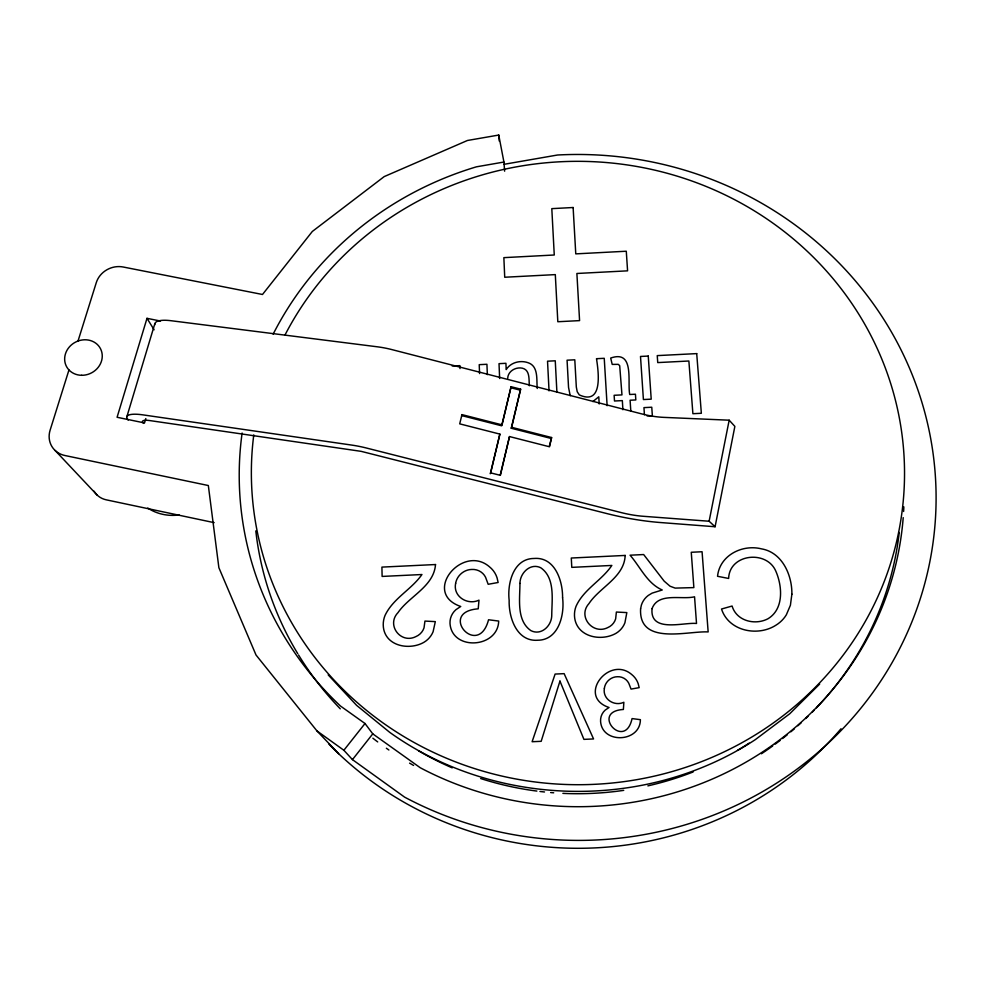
<?xml version="1.0" encoding="UTF-8"?>
<svg xmlns="http://www.w3.org/2000/svg" width="983" height="983" viewBox="0 0 983 983"><rect width="100%" height="100%" fill="white"/><g stroke="black" fill="none" stroke-linecap="round" stroke-linejoin="round"><path stroke-width="1.47" d="M143.641 423.39A12.963 3.219 16.2 0 1 149.625 420.552L361.191 451.357L606.695 513.531A96.383 27.082 12 0 0 660.49 522.538L715.083 526.741L734.866 426.401L729.177 420.196L663.857 417.37A37.022 12.263 11.7 0 1 642.489 414.101L390.902 349.346A40.917 13.098 14.8 0 0 377.423 346.815L170.944 320.704A28.728 8.614 16.9 0 0 154.749 324.832M715.083 526.741L709.124 521.236L729.177 420.196M507.707 378.308C507.953 371.132 515.731 366.794 522.292 368.17C530.206 370.001 528.78 379.536 529.346 385.766M549.3 446.343L551.61 437.533L511.664 427.322L511.234 428.244L551.107 438.443M551.61 437.533L549.509 446.774L509.501 436.563L500.31 474.691M511.234 428.244L520.634 389.157L511.086 386.712L501.994 424.337M509.501 436.563L500.384 475.342L490.689 472.884L490.296 473.732L499.88 434.105L459.712 423.857L461.961 414.617L502.055 424.865L511.086 386.712M511.664 427.322L520.634 389.157M490.689 472.884L499.88 434.105M145.816 418.561L144.526 422.936L117.088 417.271L146.995 318.332L160.512 321.036M126.844 416.767L154.835 323.69M68.957 369.977L50.108 430.198A22.769 20.704 -31.3 0 0 64.903 455.51L208.335 485.528L218.877 567.695L256.022 655.01L316.968 730.934L338.644 753.715M78.013 341.04L96.297 282.6A22.056 19.82 -24.4 0 1 123.182 267.007L262.498 294.482L312.324 231.46L384.206 176.596L467.441 140.483L498.75 135.052L503.923 162.035L504.635 171.189M461.961 414.617L461.617 415.576L501.637 425.799L502.055 424.865M504.132 164.296L557.558 155.007A357.935 342.956 1 0 1 927.129 574.207A357.935 342.956 1 0 1 404.615 797.139L352.455 759.626L372.766 733.859L365.012 723.513L340.499 706.04A338.902 323.554 0.6 0 1 242.113 433.024M352.455 759.626L343.866 750.262L365.012 723.513M819.675 684.07L789.754 713.756L755.227 739.695C646.372 811.233 495.592 808.247 389.723 732.347L356.596 705.352L328.199 674.891M592.872 401.58L598.77 396.8L599.2 403.976M503.923 162.035L476.411 166.827A338.902 323.554 0.6 0 0 273.127 334.195M452.205 366.032L459.909 365.639L460.007 368.576M647.133 415.993L652.356 415.723L651.766 407.232L643.951 407.626L644.43 414.703M709.124 521.236L643.128 516.272A37.649 10.322 12 0 1 621.465 512.647L365.43 447.769A41.581 11.01 14.5 0 0 351.754 445.09L142.879 414.863A29.183 7.237 16.2 0 0 128.208 420.048M214.159 522.649L106.262 499.831A20.889 19.205 -32.3 0 1 94.098 491.23M510.656 387.695L520.179 390.153M372.766 733.859L420.282 767.76A326.442 312.692 0.9 0 0 903.205 517.623M316.968 730.934L343.866 750.262M55.109 450.472L97.231 495.162M146.995 318.332L154.122 329.784M570.214 395.682L568.543 387.413L567.068 360.196L574.797 359.803L576.321 387.019L577.218 391.738L579.294 394.896C603.562 405.967 598.364 371.058 596.497 358.697L604.238 358.304L607.125 405.721M498.75 135.052L499.229 140.999M630.803 410.992L630.091 400.228L635.817 399.934L635.436 394.22L629.722 394.502C627.215 381.945 634.821 349.555 610.689 358.058L612.212 364.41L618.27 364.349L619.695 365.688L621.969 394.896L614.129 395.289L614.498 401.003L622.337 400.609L622.915 409.739M556.894 391.984L555.26 360.798L547.531 361.191L549.042 390.89M537.246 388.494C536.374 379.782 538.758 366.106 527.92 362.666C520.167 359.975 510.681 362.444 506.196 369.596L505.926 363.305L499.02 363.661L499.647 378.504M487.347 374.658L486.929 364.275L479.225 364.668L479.569 373.565M285.119 334.773A326.577 311.685 0.6 0 1 827.551 272.242A326.577 311.685 0.6 0 1 671.192 771.815A326.577 311.685 0.6 0 1 253.774 434.891M841.03 728.759A340.634 327.732 1.5 0 1 328.875 744.057M903.844 506.859A326.442 312.692 0.9 0 1 903.623 511.467M899.236 532.454A323.604 310.21 1 0 1 816.48 707.785M814.379 709.972A323.604 310.21 1 0 1 812.253 712.134M807.928 716.41A323.604 310.21 1 0 1 805.728 718.524M801.256 722.689A323.604 310.21 1 0 1 797.852 725.773M794.387 728.796A323.604 310.21 1 0 1 790.885 731.782M787.334 734.719A323.604 310.21 1 0 1 782.529 738.552M780.109 740.445A323.604 310.21 1 0 1 775.206 744.131M772.724 745.937A323.604 310.21 1 0 1 761.42 753.764M413.585 765.425A323.604 310.21 1 0 1 409.604 763.14M388.887 749.992A323.604 310.21 1 0 1 386.368 748.235M377.705 741.919A323.604 310.21 1 0 1 372.864 738.196M340.278 708.829A323.604 310.21 1 0 1 298.562 654.985M297.788 653.72A323.604 310.21 1 0 1 255.801 530.894M749.169 743.123A305.357 292.885 1 0 1 737.533 750.336M693.126 771.962A305.357 292.885 1 0 1 647.871 785.872M623.738 790.357A305.357 292.885 1 0 1 562.878 793.367M553.687 792.802A305.357 292.885 1 0 1 550.627 792.556M544.508 791.979A305.357 292.885 1 0 1 539.937 791.462M536.89 791.082A305.357 292.885 1 0 1 480.662 778.536M452.217 767.858A305.357 292.885 1 0 1 418.623 750.865M179.164 514.945A47.123 43.657 -29.8 0 1 147.769 508.039M625.176 555.432C624.303 577.34 599.777 587.134 588.94 603.623C577.365 616.366 592.761 635.129 607.715 627.621A14.204 13.873 10.9 0 0 615.653 618.86L616.378 612.04L626.835 612.593L624.918 622.767A21.7 21.208 11.4 0 1 616.23 633.187C602.456 641.285 579.7 637.844 575.166 620.543A24.735 24.182 10.4 0 1 576.001 606.413C583.533 589.358 601.707 580.56 611.831 565.446L571.787 567.363L571.283 558.025L625.176 555.432M562.583 597.775C564.746 614.694 558.725 640.08 537.787 640.24C516.677 641.85 508.629 617.471 509.157 600.306C507.179 583.546 513.286 558.602 533.953 558.467C554.904 556.648 562.817 580.793 562.583 597.775M640.597 608.809C638.594 645.843 687.707 630.742 708.153 631.934L702.071 551.746L691.258 552.274L693.863 587.601L675.161 588.104L670.05 586.212L664.164 581.137L643.656 554.547L630.078 555.198C640.338 566.945 647.146 583.435 662.235 589.984L652.134 593.118L648.288 595.428A20.397 19.795 18.9 0 0 641.42 604.987L640.597 608.809M604.373 688.321C602.382 699.097 614.4 706.777 623.861 702.267L623.382 709.48C589.702 711.495 624.893 751.516 632.057 718.585L640.388 719.667C640.314 742.46 602.186 744.291 600.576 721.436A14.266 14.069 36.3 0 1 605.159 710.131L609.03 707.502C576.542 696.591 609.005 655.034 631.725 674.522A19.783 19.463 27.3 0 1 638.213 683.738L639.183 687.645L631.049 689.095L628.776 683.246A11.907 11.71 26.8 0 0 617.201 676.734C610.848 676.857 605.135 682.005 604.373 688.321M435.518 564.537C433.872 586.544 409.26 596.14 397.98 612.655C386.036 625.004 400.732 644.258 415.858 636.615A14.18 13.787 -27.6 0 0 424.017 627.879L424.951 621.072L435.322 621.625L433.085 631.774A21.663 21.073 -27.3 0 1 424.128 642.182C410.575 650.193 387.732 646.974 383.763 629.55A24.698 24.01 -27.9 0 1 385.041 615.432C393.077 598.389 411.398 589.616 421.94 574.527L382.117 576.431L381.92 567.105L435.518 564.537M455.633 583.411C452.844 596.534 467.65 605.614 479.004 600.146L478.217 608.833C437.103 611.868 478.229 659.347 488.539 619.769L498.688 621.059C498.012 648.288 451.775 651.201 449.993 623.296A17.387 17.006 -19 0 1 455.94 609.669L460.732 606.486C421.363 592.921 462.538 543.525 489.411 566.761A24.096 23.457 -14.6 0 1 497.066 577.807L498.135 582.501L488.17 584.283L485.565 577.254A14.499 14.106 -14.7 0 0 471.643 569.452C463.89 569.636 456.812 575.731 455.633 583.411M791.88 594.162L790.406 605.258L786.351 614.805A33.606 32.144 24.9 0 1 775.87 625.237C757.61 636.923 728.624 631.147 721.522 609.018L732.089 606.032C736.537 621.084 755.055 625.557 767.969 618.762C784.102 609.03 782.394 586.101 775.747 570.988C766.519 549.73 729.374 553.81 728.636 578.459L717.541 576.296C719.667 555.346 742.288 544.041 761.469 548.858C782.185 552.348 792.187 575.092 791.88 594.162M519.946 583.423C519.946 598.905 516.235 620.519 530.943 630.656C541.436 635.964 551.918 625.532 551.758 614.989C551.856 599.507 555.407 577.893 540.748 567.756C530.402 562.595 519.921 573.114 519.946 583.423M652.048 608.637C649.702 633.335 683.615 622.092 696.517 623.48L694.551 596.792C681.723 599.986 658.192 592.012 652.048 608.637M559.954 681.084L541.178 741.317L532.11 741.723L555.112 674.068L564.131 673.65L593.56 738.946L583.927 739.376L559.954 681.084M573.126 207.511L551.807 208.642L554.265 255.002L503.861 257.644L504.721 277.243L555.309 274.613L557.816 321.736L579.577 320.618L576.886 273.483L627.584 270.841L626.282 251.23L575.768 253.872L573.126 207.511M648.252 356.067L640.498 356.46L643.41 399.553L651.213 399.159L648.252 356.067M696.714 353.61L657.246 355.613L657.738 362.592L688.874 361.007L692.892 413.708L701.346 413.278L696.714 353.61M81.7 375.297A19.193 17.338 -27.9 0 0 100.549 348.805A19.193 17.338 -27.9 0 0 68.11 348.523A19.193 17.338 -27.9 0 0 81.7 375.297"/></g></svg>
